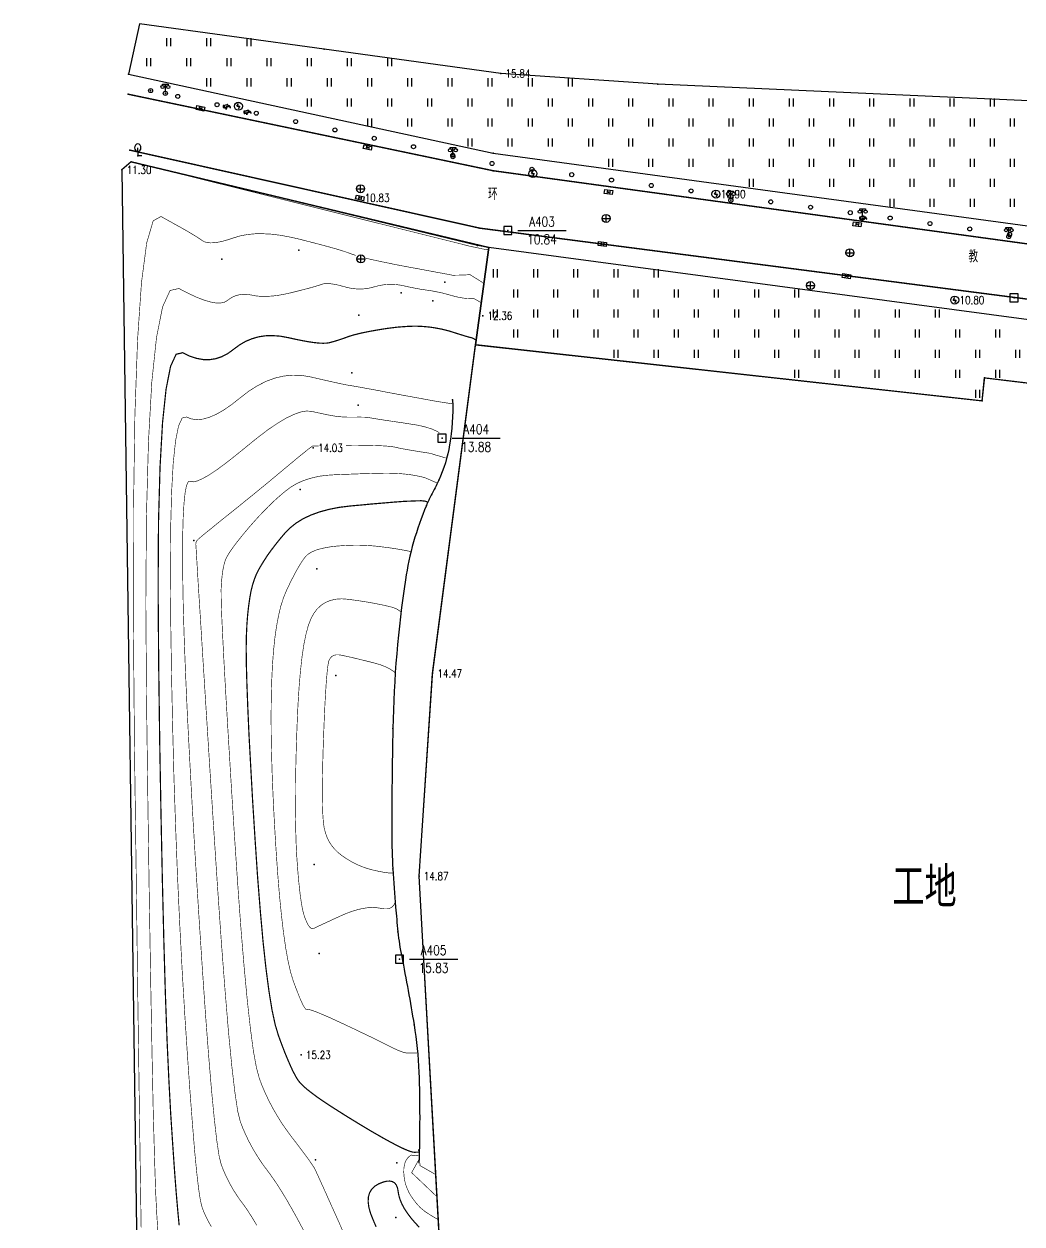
# Model space of a CAD drawing. Extents: x 953 to 1488, y 1110 to 1509.
# Drawn here: x 962.4 to 1086.6, y 1312.8 to 1462.2 of the extents above; entities that cross this region are included whole.
import ezdxf
from ezdxf.enums import TextEntityAlignment as Align

# ---------------------------------------------------------------- set-up
doc = ezdxf.new("R2010")
doc.units = 0
doc.header["$LTSCALE"] = 0.5
doc.header["$PDSIZE"] = 0.2
doc.layers.get('0').update_dxf_attribs({"linetype": 'CONTINUOUS'})
for name, color, linetype in [('COMPONENT', 4, 'CONTINUOUS'), ('DGX', 2, 'CONTINUOUS'), ('DLDW', 11, 'CONTINUOUS'), ('DLSS', 4, 'CONTINUOUS'), ('DMTZ', 3, 'CONTINUOUS'), ('GCD', 1, 'CONTINUOUS'), ('GXYZ', 2, 'CONTINUOUS'), ('JMD', 6, 'CONTINUOUS'), ('KZD', 1, 'CONTINUOUS'), ('SXSS', 5, 'CONTINUOUS'), ('ZBTZ', 3, 'CONTINUOUS'), ('ZDH', 1, 'CONTINUOUS')]:
    doc.layers.add(name, color=color, linetype=linetype)
doc.styles.add('HZ', font='rs.shx', dxfattribs={"width": 0.8, "bigfont": 'hztxt.shx'})
doc.linetypes.add('10421', pattern='A,2,[150,AAA.SHX,S=0.5,R=0,X=0,Y=0.5],1e-11', length=2)
doc.linetypes.add('1161', pattern='A,0,[149,AAA.SHX,S=0.15,R=0,X=0,Y=0],-1.6', length=1.6)
doc.linetypes.add('443', pattern='A,5,[169,AAA.SHX,S=0.83,R=0,X=0,Y=0],5', length=10)

# ---------------------------------------------------------------- blocks, each defined once
blk = doc.blocks.new('gc097')
for p, q in [((-0.7, 2), (-0.7, 2.3)), ((-0.7, 2.3), (0.7, 2.3)), ((0, 0.5), (0, 2.3)), ((0.7, 2.3), (0.7, 2))]:
    blk.add_line(p, q)
for centre, radius in [((-0.7, 1.6), 0.4), ((0, 0), 0.5), ((0.73, 1.6), 0.4)]:
    blk.add_circle(centre, radius)
blk = doc.blocks.new('gc143')
for p, q in [((0, 1), (0, 2)), ((0, 1), (0, 0)), ((1, 0), (0, 0))]:
    blk.add_line(p, q)
for centre, start, end in [((0.225, 2), 102.68038, 257.31962), ((-0.225, 2), 282.68038, 77.31962)]:
    blk.add_arc(centre, 1.025, start, end)
blk = doc.blocks.new('gcbj0612')
for p, q in [((-0.75, 0.26), (0.16, 0.53)), ((-0.57, -0.34), (0.34, -0.07))]:
    blk.add_line(p, q)
at = {"flags": 128}
for points in [[(-0.73, 0.26), (-0.77, 0.25), (-0.79, 0.23), (-0.81, 0.19), (-0.83, 0.15), (-0.84, 0.1), (-0.84, 0.05), (-0.84, -0.01), (-0.83, -0.07), (-0.81, -0.12), (-0.79, -0.18), (-0.77, -0.23), (-0.74, -0.27), (-0.7, -0.3), (-0.67, -0.33), (-0.63, -0.34), (-0.6, -0.34), (-0.57, -0.34), (-0.54, -0.32), (-0.51, -0.29), (-0.49, -0.25), (-0.48, -0.2), (-0.47, -0.15), (-0.47, -0.1), (-0.48, -0.04), (-0.49, 0.02), (-0.51, 0.07), (-0.54, 0.13), (-0.56, 0.17), (-0.6, 0.21), (-0.63, 0.24), (-0.67, 0.26), (-0.7, 0.27)], [(-0.71, 0.18), (-0.72, 0.17), (-0.75, 0.12), (-0.75, 0.04), (-0.74, -0.06), (-0.7, -0.15), (-0.66, -0.22), (-0.62, -0.25), (-0.6, -0.26), (-0.59, -0.24), (-0.57, -0.2), (-0.56, -0.12), (-0.58, -0.02), (-0.61, 0.08), (-0.66, 0.14), (-0.7, 0.17)]]:
    blk.add_lwpolyline(points, close=True, dxfattribs=at)
blk.add_lwpolyline([(0.3, -0.08), (0.33, -0.07), (0.36, -0.05), (0.38, -0.02), (0.4, 0.02), (0.41, 0.07), (0.42, 0.12), (0.41, 0.18), (0.41, 0.23), (0.39, 0.29), (0.37, 0.35), (0.35, 0.4), (0.32, 0.44), (0.28, 0.48), (0.25, 0.51), (0.21, 0.52), (0.18, 0.53), (0.15, 0.52)], dxfattribs=at)
at = {"extrusion": (0, 0, -1), "flags": 128}
blk.add_lwpolyline([(-0.4, 0.25), (-0.51, 0.28), (-0.61, 0.29), (-0.69, 0.27), (-0.77, 0.2), (-0.81, 0.09), (-0.82, -0.01), (-0.8, -0.06), (-0.76, -0.08), (-0.7, -0.09), (-0.64, -0.09), (-0.59, -0.07), (-0.57, -0.04), (-0.59, -0.01), (-0.63, 0.02), (-0.69, 0.03), (-0.75, 0.03), (-0.79, 0.02), (-0.84, -0.01), (-0.89, -0.1), (-0.91, -0.19), (-0.9, -0.29), (-0.87, -0.38)], dxfattribs=at)
blk.add_lwpolyline([(-0.09, -0.2), (-0.22, -0.54), (0.05, -0.54)], close=True)
blk = doc.blocks.new('gc041')
for p, q in [((-1, 0.5), (1, 0.5)), ((-1, -0.5), (-1, 0.5)), ((-0.33, 0.5), (-0.33, -0.5)), ((0.33, 0.5), (0.33, -0.5)), ((1, 0.5), (1, -0.5)), ((1, -0.5), (-1, -0.5))]:
    blk.add_line(p, q)
blk = doc.blocks.new('gc043')
for p, q in [((-1, 0), (1, 0)), ((0, -1), (0, 1))]:
    blk.add_line(p, q)
blk.add_circle((0, 0), 1)
blk = doc.blocks.new('gc050')
for p, q in [((-0.35, 0), (0.05, 0.69)), ((-0.35, 0), (0.35, 0)), ((0.35, 0), (-0.06, -0.69))]:
    blk.add_line(p, q)
blk.add_circle((0, 0), 1)
blk = doc.blocks.new('GC200')
at = {"linetype": 'Continuous', "const_width": 0.2, "flags": 128}
blk.add_lwpolyline([(-0.1, 0, 1), (0.1, 0, 1)], format="xyb", close=True, dxfattribs=at)
blk = doc.blocks.new('gc170')
at = {"linetype": 'Continuous'}
blk.add_circle((0, 0), 0.5, dxfattribs=at)
blk = doc.blocks.new('gc323')
at = {"flags": 128}
for points in [[(-0.5, 0), (-0.5, 2)], [(0.5, 0), (0.5, 2)]]:
    blk.add_lwpolyline(points, dxfattribs=at)
blk = doc.blocks.new('gc261')
blk.add_lwpolyline([(-1, -1), (1, -1), (1, 1), (-1, 1)], close=True)
blk.add_point((0, 0))

msp = doc.modelspace()

# ---------------------------------------------------------------- linework, layer by layer
at = {"layer": 'DGX', "linetype": 'Continuous', "const_width": 0.075, "flags": 128}
for points, elevation in [([(1020.24, 1434.01), (1020.21, 1434.03), (1020.1, 1434.1), (1020.05, 1434.1), (1019.99, 1434.1), (1019.91, 1434.11), (1019.82, 1434.13), (1019.71, 1434.15), (1019.58, 1434.17), (1019.44, 1434.2), (1019.28, 1434.24), (1019.12, 1434.27), (1018.97, 1434.3), (1018.83, 1434.33), (1018.69, 1434.36), (1018.57, 1434.39), (1018.45, 1434.41), (1018.34, 1434.43), (1018.25, 1434.45), (1018.16, 1434.47), (1018.07, 1434.48), (1018, 1434.5), (1017.94, 1434.51), (1017.88, 1434.53), (1017.83, 1434.54), (1017.8, 1434.55), (1017.76, 1434.56), (1017.14, 1434.72), (1015.3, 1435.18), (1012.26, 1435.94), (1008.02, 1437), (1002.57, 1438.36), (995.92, 1440.02), (988.06, 1441.98), (978.99, 1444.24)], 11), ([(1003.69, 1433.39), (1003.59, 1433.42), (1003.15, 1433.57), (1002.72, 1433.73), (1002.18, 1433.91), (1001.53, 1434.11), (1000.77, 1434.33), (999.9, 1434.57), (998.92, 1434.83), (997.83, 1435.11), (996.63, 1435.42), (995.41, 1435.69), (994.25, 1435.9), (993.15, 1436.03), (992.11, 1436.08), (991.14, 1436.07), (990.22, 1435.98), (989.37, 1435.82), (988.58, 1435.59), (987.86, 1435.35), (987.2, 1435.16), (986.6, 1435.03), (986.07, 1434.96), (985.61, 1434.94), (985.21, 1434.98), (984.88, 1435.07), (984.61, 1435.22), (984.32, 1435.42), (983.93, 1435.68), (983.44, 1435.98), (982.85, 1436.33), (982.16, 1436.73), (981.36, 1437.17), (980.47, 1437.67), (979.47, 1438.22), (978.5, 1437.69), (977.69, 1434.94), (977.04, 1429.99), (976.55, 1422.83), (976.22, 1413.45), (976.05, 1401.87), (976.03, 1388.08), (976.17, 1372.07), (976.39, 1356), (976.57, 1342), (976.74, 1330.06), (976.88, 1320.19), (977, 1312.39)], 11.5), ([(1019.66, 1429.84), (1019.36, 1430.09), (1017.92, 1430.99), (1017.44, 1430.96), (1017.01, 1430.95), (1016.65, 1430.93), (1016.35, 1430.92), (1016.1, 1430.92), (1015.92, 1430.91), (1015.79, 1430.91), (1015.73, 1430.92), (1015.61, 1430.94), (1015.33, 1431), (1014.88, 1431.08), (1014.26, 1431.2), (1013.48, 1431.34), (1012.53, 1431.52), (1011.41, 1431.73), (1010.13, 1431.96), (1008.82, 1432.21), (1007.64, 1432.45), (1006.58, 1432.67), (1005.65, 1432.87), (1004.99, 1433.03)], 11.5), ([(979.08, 1311.88), (978.95, 1313.96), (978.8, 1316.88), (978.66, 1321.23), (978.5, 1327.01), (978.35, 1334.22), (978.19, 1342.85), (978.02, 1352.91), (977.85, 1364.4), (977.68, 1377.32), (977.58, 1390.06), (977.66, 1401.02), (977.91, 1410.19), (978.32, 1417.57), (978.91, 1423.17), (979.67, 1426.99), (980.6, 1429.02), (981.7, 1429.26), (982.83, 1428.68), (983.85, 1428.2), (984.76, 1427.84), (985.57, 1427.6), (986.27, 1427.47), (986.86, 1427.45), (987.35, 1427.55), (987.72, 1427.76), (988.05, 1428.01), (988.4, 1428.21), (988.76, 1428.37), (989.15, 1428.47), (989.54, 1428.53), (989.96, 1428.54), (990.39, 1428.51), (990.83, 1428.43), (991.3, 1428.34), (991.81, 1428.29), (992.36, 1428.28), (992.94, 1428.3), (993.56, 1428.35), (994.21, 1428.44), (994.9, 1428.57), (995.63, 1428.73), (996.34, 1428.91), (996.98, 1429.07), (997.56, 1429.22), (998.07, 1429.35), (998.51, 1429.48), (998.88, 1429.59), (999.19, 1429.68), (999.43, 1429.77), (999.66, 1429.84), (999.92, 1429.87), (1000.21, 1429.88), (1000.54, 1429.86), (1000.91, 1429.81), (1001.32, 1429.74), (1001.75, 1429.63), (1002.23, 1429.5), (1002.72, 1429.37), (1003.2, 1429.28), (1003.68, 1429.22), (1004.16, 1429.2), (1004.63, 1429.21), (1005.09, 1429.26), (1005.55, 1429.35), (1006.01, 1429.47), (1006.46, 1429.59), (1006.91, 1429.68), (1007.36, 1429.75), (1007.8, 1429.78), (1008.25, 1429.78), (1008.69, 1429.76), (1009.14, 1429.7), (1009.58, 1429.62), (1010.02, 1429.52), (1010.44, 1429.43), (1010.85, 1429.35), (1011.24, 1429.27), (1011.62, 1429.2), (1011.99, 1429.14), (1012.34, 1429.09), (1012.68, 1429.04), (1013.02, 1428.99), (1013.37, 1428.93), (1013.72, 1428.86), (1014.08, 1428.79), (1014.45, 1428.71), (1014.83, 1428.61), (1015.21, 1428.51), (1015.6, 1428.4), (1015.99, 1428.29), (1016.37, 1428.2), (1016.74, 1428.13), (1017.1, 1428.07), (1017.45, 1428.03), (1017.79, 1428.01), (1018.12, 1428), (1018.44, 1428), (1019.22, 1427.55), (1019.33, 1427.46)], 12), ([(985.74, 1312.51), (985.47, 1312.98), (985.21, 1313.46), (984.98, 1313.95), (984.76, 1314.45), (984.57, 1314.96), (984.37, 1315.79), (984.15, 1317.24), (983.91, 1319.31), (983.65, 1322.01), (983.38, 1325.34), (983.08, 1329.28), (982.76, 1333.86), (982.42, 1339.05), (982.09, 1344.64), (981.79, 1350.37), (981.52, 1356.24), (981.29, 1362.26), (981.08, 1368.43), (980.92, 1374.74), (980.78, 1381.2), (980.68, 1387.81), (980.63, 1394.06), (980.67, 1399.42), (980.79, 1403.92), (980.99, 1407.54), (981.28, 1410.28), (981.65, 1412.15), (982.11, 1413.15), (982.65, 1413.27), (983.26, 1413.03), (983.93, 1412.94), (984.67, 1413.01), (985.47, 1413.23), (986.33, 1413.6), (987.26, 1414.13), (988.25, 1414.81), (989.3, 1415.64), (990.39, 1416.48), (991.48, 1417.17), (992.57, 1417.72), (993.66, 1418.12), (994.75, 1418.37), (995.85, 1418.48), (996.95, 1418.45), (998.04, 1418.27), (999.08, 1418.03), (1000, 1417.82), (1000.8, 1417.64), (1001.48, 1417.49), (1002.04, 1417.37), (1002.48, 1417.28), (1002.8, 1417.22), (1002.99, 1417.19), (1003.2, 1417.16), (1003.54, 1417.1), (1004.02, 1417.02), (1004.63, 1416.91), (1005.38, 1416.77), (1006.27, 1416.61), (1007.3, 1416.41), (1008.46, 1416.19), (1009.63, 1415.97), (1010.68, 1415.78), (1011.62, 1415.61), (1012.43, 1415.46), (1013.13, 1415.33), (1013.71, 1415.23), (1014.18, 1415.15), (1014.52, 1415.1), (1015.72, 1414.91)], 13), ([(991.39, 1312.69), (990.73, 1313.78), (990.16, 1314.66), (989.68, 1315.34), (989.25, 1315.91), (988.85, 1316.5), (988.47, 1317.1), (988.12, 1317.71), (987.79, 1318.34), (987.48, 1318.98), (987.2, 1319.63), (986.95, 1320.29), (986.69, 1321.36), (986.41, 1323.25), (986.1, 1325.95), (985.76, 1329.46), (985.4, 1333.77), (985.01, 1338.91), (984.6, 1344.85), (984.16, 1351.6), (983.73, 1358.51), (983.35, 1364.93), (983.03, 1370.86), (982.75, 1376.28), (982.53, 1381.22), (982.36, 1385.66), (982.24, 1389.61), (982.18, 1393.06), (982.15, 1396.05), (982.17, 1398.63), (982.23, 1400.78), (982.33, 1402.52), (982.47, 1403.84), (982.64, 1404.73), (982.86, 1405.21), (983.12, 1405.27), (983.47, 1405.2), (983.97, 1405.31), (984.62, 1405.59), (985.42, 1406.04), (986.37, 1406.67), (987.46, 1407.47), (988.7, 1408.44), (990.1, 1409.58), (991.51, 1410.72), (992.8, 1411.7), (993.99, 1412.5), (995.06, 1413.14), (996.02, 1413.6), (996.87, 1413.9), (997.6, 1414.02), (998.22, 1413.97), (998.77, 1413.85), (999.27, 1413.74), (999.74, 1413.64), (1000.16, 1413.55), (1000.54, 1413.48), (1000.88, 1413.42), (1001.19, 1413.37), (1001.44, 1413.34), (1001.69, 1413.31), (1001.94, 1413.29), (1002.21, 1413.27), (1002.49, 1413.26), (1002.77, 1413.25), (1003.07, 1413.25), (1003.38, 1413.25), (1003.7, 1413.25), (1004.01, 1413.26), (1004.29, 1413.26), (1004.55, 1413.25), (1004.77, 1413.25), (1004.97, 1413.24), (1005.13, 1413.22), (1005.27, 1413.21), (1005.38, 1413.19), (1005.55, 1413.16), (1005.84, 1413.11), (1006.27, 1413.04), (1006.84, 1412.95), (1007.54, 1412.84), (1008.37, 1412.72), (1009.34, 1412.58), (1010.44, 1412.41), (1011.54, 1412.23), (1012.48, 1412), (1013.26, 1411.75), (1013.89, 1411.45), (1014.12, 1411.3)], 13.5), ([(997.19, 1312.09), (996.46, 1313.46), (995.76, 1314.73), (995.08, 1315.9), (994.44, 1316.96), (993.83, 1317.92), (993.24, 1318.77), (992.69, 1319.53), (992.16, 1320.23), (991.67, 1320.96), (991.2, 1321.7), (990.77, 1322.45), (990.36, 1323.22), (989.99, 1324), (989.64, 1324.8), (989.33, 1325.62), (989.01, 1326.92), (988.67, 1329.2), (988.29, 1332.43), (987.88, 1336.63), (987.45, 1341.8), (986.98, 1347.93), (986.49, 1355.02), (985.96, 1363.08), (985.45, 1371.09), (985.01, 1378.04), (984.64, 1383.93), (984.34, 1388.76), (984.1, 1392.53), (983.94, 1395.23), (983.84, 1396.87), (983.8, 1397.45), (983.81, 1397.5), (983.81, 1397.55), (983.81, 1397.59), (983.82, 1397.63), (983.83, 1397.66), (983.83, 1397.69), (983.84, 1397.71), (983.85, 1397.74), (983.86, 1397.76), (983.88, 1397.79), (983.9, 1397.81), (983.92, 1397.85), (983.95, 1397.89), (983.98, 1397.93), (984.02, 1397.97), (984.06, 1398.02), (984.16, 1398.11), (984.38, 1398.3), (984.71, 1398.58), (985.15, 1398.94), (985.72, 1399.4), (986.39, 1399.95), (987.18, 1400.59), (988.09, 1401.31), (989.05, 1402.08), (989.98, 1402.84), (990.89, 1403.57), (991.78, 1404.3), (992.65, 1405.01), (993.49, 1405.71), (994.31, 1406.39), (995.11, 1407.06), (995.86, 1407.68), (996.5, 1408.22), (997.06, 1408.67), (997.52, 1409.04), (997.88, 1409.33), (998.15, 1409.53), (998.32, 1409.65), (998.4, 1409.68), (998.43, 1409.68), (998.46, 1409.67), (998.49, 1409.66), (998.51, 1409.66), (998.53, 1409.65), (998.55, 1409.65), (998.57, 1409.65), (998.58, 1409.65), (998.66, 1409.65), (998.88, 1409.65), (999.09, 1409.65)], 14), ([(1002.48, 1409.71), (1003, 1409.72), (1004.04, 1409.73), (1004.99, 1409.74), (1005.84, 1409.73), (1006.59, 1409.71), (1007.25, 1409.67), (1007.81, 1409.63), (1008.28, 1409.57), (1008.65, 1409.51), (1008.99, 1409.43), (1009.36, 1409.35), (1009.76, 1409.28), (1010.2, 1409.2), (1010.66, 1409.12), (1011.16, 1409.04), (1011.69, 1408.95), (1012.25, 1408.87), (1012.8, 1408.78), (1013.26, 1408.67), (1013.65, 1408.54), (1014.14, 1408.4), (1014.6, 1408.26), (1014.89, 1408.18)], 14), ([(1013.86, 1405.05), (1012.35, 1405.7), (1011.86, 1405.84), (1011.32, 1405.95), (1010.77, 1406.05), (1010.2, 1406.13), (1009.63, 1406.19), (1009.04, 1406.24), (1008.44, 1406.27), (1007.83, 1406.28), (1007.2, 1406.28), (1006.55, 1406.27), (1005.87, 1406.25), (1005.15, 1406.23), (1004.39, 1406.21), (1003.6, 1406.18), (1002.77, 1406.15), (1001.9, 1406.12), (1000.99, 1406.08), (1000.1, 1406.02), (999.24, 1405.91), (998.43, 1405.74), (997.67, 1405.52), (996.95, 1405.26), (996.28, 1404.94), (995.66, 1404.57), (995.07, 1404.14), (994.51, 1403.68), (993.95, 1403.19), (993.38, 1402.67), (992.81, 1402.11), (992.24, 1401.53), (991.66, 1400.92), (991.07, 1400.27), (990.48, 1399.6), (989.92, 1398.94), (989.42, 1398.32), (988.97, 1397.76), (988.58, 1397.25), (988.25, 1396.79), (987.97, 1396.38), (987.75, 1396.02), (987.59, 1395.71), (987.46, 1395.4), (987.35, 1395.04), (987.25, 1394.63), (987.16, 1394.16), (987.09, 1393.65), (987.03, 1393.08), (986.98, 1392.47), (986.95, 1391.8), (986.96, 1390.73), (987.01, 1388.89), (987.13, 1386.3), (987.3, 1382.95), (987.53, 1378.84), (987.82, 1373.96), (988.16, 1368.33), (988.56, 1361.94), (988.99, 1355.53), (989.4, 1349.85), (989.81, 1344.89), (990.21, 1340.65), (990.6, 1337.14), (990.97, 1334.35), (991.35, 1332.29), (991.71, 1330.95), (992.08, 1329.98), (992.49, 1329.03), (992.94, 1328.1), (993.42, 1327.19), (993.94, 1326.29), (994.49, 1325.41), (995.08, 1324.56), (995.7, 1323.71), (996.31, 1322.92), (996.84, 1322.22), (997.31, 1321.59), (997.71, 1321.05), (998.04, 1320.59), (998.3, 1320.21), (998.49, 1319.92), (998.61, 1319.7), (998.74, 1319.43), (998.97, 1318.94), (999.28, 1318.25), (999.69, 1317.35), (1000.19, 1316.23), (1000.78, 1314.91), (1001.47, 1313.38), (1002.24, 1311.64)], 14.5), ([(1011.32, 1334.12), (1010.03, 1334.12), (1009.55, 1334.24), (1008.98, 1334.45), (1008.32, 1334.76), (1007.61, 1335.12), (1006.86, 1335.49), (1006.08, 1335.88), (1005.27, 1336.27), (1004.43, 1336.67), (1003.56, 1337.09), (1002.66, 1337.51), (1001.73, 1337.95), (1000.84, 1338.36), (1000.06, 1338.71), (999.38, 1339), (998.81, 1339.23), (998.35, 1339.4), (998, 1339.51), (997.75, 1339.55), (997.61, 1339.54), (997.52, 1339.56), (997.39, 1339.7), (997.22, 1339.96), (997.03, 1340.34), (996.8, 1340.84), (996.55, 1341.46), (996.26, 1342.2), (995.94, 1343.06), (995.61, 1344.13), (995.3, 1345.48), (995, 1347.12), (994.72, 1349.06), (994.46, 1351.27), (994.21, 1353.78), (993.98, 1356.58), (993.77, 1359.66), (993.58, 1362.81), (993.43, 1365.8), (993.31, 1368.64), (993.23, 1371.32), (993.18, 1373.85), (993.17, 1376.22), (993.19, 1378.43), (993.25, 1380.49), (993.34, 1382.4), (993.47, 1384.16), (993.64, 1385.77), (993.85, 1387.24), (994.1, 1388.56), (994.38, 1389.74), (994.71, 1390.77), (995.07, 1391.65), (995.44, 1392.43), (995.79, 1393.13), (996.12, 1393.77), (996.43, 1394.34), (996.72, 1394.83), (996.99, 1395.26), (997.24, 1395.62), (997.46, 1395.91), (997.71, 1396.15), (998.03, 1396.37), (998.41, 1396.56), (998.85, 1396.74), (999.36, 1396.88), (999.94, 1397.01), (1000.58, 1397.12), (1001.28, 1397.2), (1002.01, 1397.26), (1002.74, 1397.3), (1003.45, 1397.32), (1004.16, 1397.32), (1004.86, 1397.3), (1005.54, 1397.26), (1006.22, 1397.2), (1006.9, 1397.12), (1007.54, 1397.04), (1008.13, 1396.96), (1008.66, 1396.88), (1009.15, 1396.8), (1009.58, 1396.72), (1009.97, 1396.65), (1010.3, 1396.58), (1010.57, 1396.52), (1010.58, 1396.51)], 15.5), ([(1008.61, 1352.99), (1008.57, 1352.8), (1008.44, 1352.51), (1008.23, 1352.3), (1007.97, 1352.15), (1007.63, 1352.07), (1007.24, 1352.07), (1006.77, 1352.14), (1006.27, 1352.21), (1005.73, 1352.23), (1005.16, 1352.2), (1004.56, 1352.11), (1003.94, 1351.97), (1003.28, 1351.77), (1002.59, 1351.52), (1001.88, 1351.21), (1001.19, 1350.9), (1000.57, 1350.61), (1000.03, 1350.36), (999.57, 1350.15), (999.18, 1349.97), (998.86, 1349.82), (998.62, 1349.7), (998.46, 1349.62), (998.33, 1349.59), (998.2, 1349.62), (998.07, 1349.7), (997.93, 1349.85), (997.79, 1350.05), (997.65, 1350.32), (997.5, 1350.65), (997.35, 1351.03), (997.2, 1351.51), (997.06, 1352.12), (996.93, 1352.86), (996.8, 1353.74), (996.69, 1354.74), (996.57, 1355.87), (996.47, 1357.13), (996.37, 1358.52), (996.29, 1360.05), (996.24, 1361.72), (996.2, 1363.55), (996.2, 1365.51), (996.21, 1367.63), (996.25, 1369.88), (996.31, 1372.29), (996.4, 1374.84), (996.51, 1377.34), (996.65, 1379.61), (996.82, 1381.63), (997.02, 1383.42), (997.25, 1384.97), (997.52, 1386.28), (997.81, 1387.35), (998.13, 1388.18), (998.49, 1388.84), (998.92, 1389.4), (999.41, 1389.85), (999.95, 1390.2), (1000.56, 1390.45), (1001.23, 1390.6), (1001.96, 1390.65), (1002.75, 1390.59), (1003.56, 1390.48), (1004.33, 1390.37), (1005.07, 1390.25), (1005.78, 1390.13), (1006.45, 1390), (1007.09, 1389.87), (1007.7, 1389.73), (1008.27, 1389.59), (1008.78, 1389.4), (1009.21, 1389.11), (1009.34, 1388.97)], 16), ([(1008.36, 1356.57), (1008.34, 1356.55), (1008.24, 1356.52), (1008.07, 1356.51), (1007.83, 1356.53), (1007.51, 1356.57), (1007.13, 1356.63), (1006.68, 1356.71), (1006.16, 1356.82), (1005.61, 1356.95), (1005.07, 1357.11), (1004.53, 1357.3), (1004, 1357.52), (1003.48, 1357.77), (1002.97, 1358.05), (1002.46, 1358.36), (1001.97, 1358.7), (1001.5, 1359.08), (1001.08, 1359.49), (1000.72, 1359.93), (1000.41, 1360.41), (1000.15, 1360.93), (999.95, 1361.48), (999.79, 1362.07), (999.69, 1362.69), (999.63, 1363.43), (999.58, 1364.34), (999.56, 1365.45), (999.55, 1366.74), (999.56, 1368.21), (999.59, 1369.88), (999.64, 1371.72), (999.71, 1373.75), (999.79, 1375.76), (999.87, 1377.52), (999.96, 1379.04), (1000.04, 1380.32), (1000.13, 1381.36), (1000.21, 1382.15), (1000.3, 1382.7), (1000.39, 1383.02), (1000.49, 1383.19), (1000.6, 1383.34), (1000.73, 1383.47), (1000.88, 1383.56), (1001.05, 1383.63), (1001.23, 1383.67), (1001.42, 1383.68), (1001.64, 1383.67), (1001.9, 1383.63), (1002.24, 1383.56), (1002.66, 1383.47), (1003.16, 1383.36), (1003.74, 1383.22), (1004.4, 1383.06), (1005.14, 1382.88), (1005.97, 1382.67), (1006.77, 1382.44), (1007.46, 1382.17), (1008.03, 1381.87), (1008.49, 1381.55), (1008.62, 1381.4)], 16.5), ([(1013.99, 1313.38), (1013.2, 1313.83), (1012.32, 1314.4), (1011.72, 1314.9), (1011.3, 1315.36), (1010.93, 1315.83), (1010.6, 1316.3), (1010.32, 1316.78), (1010.1, 1317.27), (1009.92, 1317.76), (1009.79, 1318.26), (1009.72, 1318.76), (1009.68, 1319.25), (1009.69, 1319.7), (1009.74, 1320.09), (1009.83, 1320.45), (1009.96, 1320.76), (1010.14, 1321.03), (1010.35, 1321.25), (1010.61, 1321.42), (1011.6, 1321.32)], 14.5), ([(1011.59, 1320.91), (1010.66, 1319.24), (1013.83, 1316.22)], 14), ([(1011.69, 1320.4), (1011.71, 1320.11), (1013.67, 1318.99)], 13.5)]:
    msp.add_lwpolyline(points, dxfattribs=dict(at, elevation=elevation))
at = {"layer": 'DGX', "color": 3, "linetype": 'Continuous', "const_width": 0.15, "flags": 128}
for points, elevation in [([(981.73, 1312.68), (981.55, 1314.57), (981.35, 1316.9), (981.14, 1319.66), (980.92, 1322.87), (980.68, 1326.51), (980.45, 1330.76), (980.22, 1335.8), (980.01, 1341.62), (979.82, 1348.24), (979.64, 1355.64), (979.47, 1363.83), (979.31, 1372.8), (979.18, 1382.57), (979.11, 1392.06), (979.16, 1400.22), (979.35, 1407.05), (979.66, 1412.55), (980.1, 1416.73), (980.66, 1419.57), (981.35, 1421.08), (982.17, 1421.27), (983.04, 1420.85), (983.89, 1420.57), (984.72, 1420.42), (985.52, 1420.41), (986.3, 1420.53), (987.06, 1420.79), (987.8, 1421.18), (988.51, 1421.7), (989.24, 1422.24), (989.99, 1422.68), (990.79, 1423.01), (991.62, 1423.25), (992.48, 1423.38), (993.38, 1423.4), (994.32, 1423.33), (995.29, 1423.15), (996.24, 1422.94), (997.09, 1422.77), (997.86, 1422.63), (998.54, 1422.53), (999.13, 1422.47), (999.63, 1422.45), (1000.05, 1422.46), (1000.37, 1422.51), (1000.65, 1422.58), (1000.93, 1422.66), (1001.22, 1422.74), (1001.5, 1422.83), (1001.79, 1422.92), (1002.07, 1423.02), (1002.36, 1423.12), (1002.65, 1423.23), (1002.98, 1423.34), (1003.35, 1423.46), (1003.79, 1423.57), (1004.28, 1423.69), (1004.83, 1423.81), (1005.44, 1423.93), (1006.11, 1424.05), (1006.83, 1424.17), (1007.56, 1424.29), (1008.27, 1424.38), (1008.95, 1424.46), (1009.6, 1424.51), (1010.21, 1424.55), (1010.8, 1424.57), (1011.36, 1424.57), (1011.89, 1424.55), (1012.4, 1424.51), (1012.91, 1424.46), (1013.41, 1424.39), (1013.9, 1424.3), (1014.39, 1424.21), (1014.87, 1424.09), (1015.34, 1423.97), (1015.81, 1423.82), (1016.26, 1423.68), (1016.67, 1423.55), (1017.03, 1423.44), (1017.35, 1423.34), (1017.63, 1423.26), (1017.87, 1423.19), (1018.07, 1423.14), (1018.23, 1423.1), (1018.47, 1422.97), (1018.68, 1422.82)], 12.5), ([(1011.61, 1321.8), (1011.02, 1321.77), (1010.8, 1321.79), (1010.51, 1321.87), (1010.14, 1322.01), (1009.69, 1322.2), (1009.18, 1322.45), (1008.58, 1322.75), (1007.92, 1323.1), (1007.19, 1323.5), (1006.44, 1323.93), (1005.66, 1324.38), (1004.85, 1324.86), (1004.01, 1325.37), (1003.14, 1325.9), (1002.24, 1326.46), (1001.31, 1327.05), (1000.4, 1327.63), (999.59, 1328.17), (998.87, 1328.67), (998.24, 1329.14), (997.7, 1329.56), (997.25, 1329.95), (996.9, 1330.29), (996.63, 1330.6), (996.39, 1330.94), (996.14, 1331.39), (995.85, 1331.94), (995.55, 1332.6), (995.22, 1333.36), (994.86, 1334.23), (994.49, 1335.2), (994.09, 1336.28), (993.68, 1337.65), (993.28, 1339.51), (992.9, 1341.85), (992.53, 1344.67), (992.17, 1347.98), (991.83, 1351.77), (991.49, 1356.04), (991.17, 1360.8), (990.87, 1365.57), (990.63, 1369.88), (990.42, 1373.74), (990.27, 1377.14), (990.16, 1380.08), (990.09, 1382.56), (990.07, 1384.58), (990.1, 1386.15), (990.16, 1387.43), (990.25, 1388.62), (990.37, 1389.71), (990.51, 1390.7), (990.67, 1391.6), (990.87, 1392.39), (991.09, 1393.08), (991.33, 1393.68), (991.61, 1394.24), (991.94, 1394.82), (992.31, 1395.42), (992.72, 1396.05), (993.18, 1396.69), (993.69, 1397.36), (994.24, 1398.05), (994.84, 1398.76), (995.51, 1399.45), (996.28, 1400.07), (997.15, 1400.61), (998.13, 1401.07), (999.2, 1401.46), (1000.38, 1401.78), (1001.65, 1402.03), (1003.03, 1402.2), (1004.39, 1402.32), (1005.61, 1402.44), (1006.7, 1402.53), (1007.64, 1402.61), (1008.45, 1402.68), (1009.12, 1402.73), (1009.65, 1402.77), (1010.05, 1402.79), (1010.36, 1402.8), (1010.64, 1402.81), (1010.9, 1402.82), (1011.12, 1402.83), (1011.31, 1402.84), (1011.48, 1402.84), (1011.61, 1402.84), (1011.72, 1402.85), (1011.81, 1402.85), (1011.9, 1402.85), (1011.99, 1402.84), (1012.07, 1402.83), (1012.16, 1402.82), (1012.24, 1402.81), (1012.32, 1402.8), (1012.4, 1402.78), (1012.47, 1402.76), (1012.53, 1402.74), (1012.57, 1402.71), (1012.6, 1402.67), (1012.62, 1402.63), (1012.63, 1402.59)], 15), ([(1011.61, 1312.44), (1011.04, 1313.05), (1010.54, 1313.64), (1010.11, 1314.22), (1009.74, 1314.78), (1009.45, 1315.33), (1009.23, 1315.86), (1009.07, 1316.38), (1008.98, 1316.89), (1008.9, 1317.34), (1008.75, 1317.7), (1008.55, 1317.96), (1008.27, 1318.12), (1007.94, 1318.19), (1007.54, 1318.17), (1007.08, 1318.05), (1006.56, 1317.84), (1006.06, 1317.54), (1005.68, 1317.16), (1005.42, 1316.71), (1005.27, 1316.19), (1005.25, 1315.59), (1005.34, 1314.91), (1005.55, 1314.16), (1005.88, 1313.33), (1006.24, 1312.5)], 15)]:
    msp.add_lwpolyline(points, dxfattribs=dict(at, elevation=elevation))
at = {"layer": 'DLSS', "linetype": 'Continuous', "const_width": 0.175, "flags": 128}
msp.add_lwpolyline([(975.39, 1453.44), (1020.8, 1443.92), (1099.29, 1433.17), (1145.69, 1427.23), (1199.83, 1420.96), (1205.07, 1423.58), (1207.53, 1429.43), (1207.32, 1450.23)], dxfattribs=at)
at = {"layer": 'DLSS', "linetype": 'Continuous', "const_width": 0.175, "elevation": 8.66, "flags": 128}
msp.add_lwpolyline([(1194.7, 1204.02), (1201.52, 1204.92), (1205.21, 1207.04), (1207.44, 1209.31), (1209.56, 1213.6), (1210.06, 1217.59), (1207.86, 1399.65), (1206.04, 1409.59), (1198.49, 1413.53), (1019.16, 1436.77), (975.6, 1446.48)], dxfattribs=at)
at = {"layer": 'DMTZ', "linetype": '10421', "flags": 128}
msp.add_lwpolyline([(1015.75, 1415.4, -0.053431), (1015.39, 1409.8, -0.065019), (1014.03, 1405.4, -0.016595), (1013.1, 1403.54, 0.024484), (1012.49, 1402.26, 0.062538), (1009.89, 1393.02, 0.032229), (1008.32, 1374.52, 0.005204), (1008.19, 1361.43, 0.015445), (1008.33, 1357.03, 0.004282), (1008.67, 1352.29, 0.00657), (1008.95, 1349.21, 0.022492), (1009.42, 1346.13, -0.008107), (1010.96, 1337.64, -0.03106), (1011.56, 1331.75, -0.016651), (1011.57, 1320.41)], format="xyb", dxfattribs=at)
at = {"layer": 'JMD', "linetype": '443', "const_width": 0.15, "flags": 128}
msp.add_lwpolyline([(1018.61, 1422.27), (1081.65, 1415.28), (1081.96, 1418.14), (1134.33, 1411.85), (1135.6, 1306.95), (1135.12, 1302.93), (1134.5, 1295.97), (1134.46, 1294.15), (1134.38, 1289.02), (1013.46, 1281.42), (1013.74, 1298.84), (1014.26, 1308.48), (1011.58, 1356.14), (1013.26, 1381.34), (1018.61, 1422.27)], close=True, dxfattribs=at)
at = {"layer": 'KZD', "linetype": 'Continuous'}
for p, q in [((1023.88, 1436.48), (1029.88, 1436.48)), ((1015.69, 1410.65), (1021.69, 1410.65)), ((1010.39, 1345.82), (1016.39, 1345.82))]:
    msp.add_line(p, q, dxfattribs=at)
at = {"layer": 'ZBTZ', "linetype": '1161', "flags": 128}
msp.add_lwpolyline([(975.44, 1455.93), (1020.79, 1446.1), (1100.1, 1435.34), (1137.39, 1430.45), (1186.01, 1424.42), (1185.83, 1449.9), (1164.66, 1449.52), (1159.55, 1449.37), (1041.31, 1454.68), (1021.75, 1456.03), (999.78, 1459.04), (976.8, 1462.18)], close=True, dxfattribs=at)
at = {"layer": 'ZBTZ', "linetype": '1161', "elevation": 10.43, "flags": 128}
for points in [[(1020.28, 1434.36), (1018.85, 1434.63), (975.76, 1445.02), (974.6, 1444.02), (976.62, 1297.17), (976.67, 1293.43), (977.08, 1260.36), (977.14, 1247.88), (987.3, 1248.09), (987.56, 1239.88), (979.37, 1239.67), (963.97, 1239.28), (964.74, 1230.67), (962.42, 1230.47), (963.26, 1211.14), (964.03, 1187.56), (968.13, 1164.6), (978.89, 1142.02), (988.43, 1127.79), (1013.14, 1137.6), (1027.1, 1144.74), (1039.66, 1152.3), (1045.27, 1155.48), (1064.52, 1166.98), (1082.55, 1177.4), (1093.08, 1183.61), (1097.73, 1185.74), (1111.75, 1191.85), (1126.6, 1197.08), (1146.07, 1202.15), (1165.39, 1205.31), (1167.67, 1205.55), (1175.57, 1206.29), (1177.79, 1206.36), (1186.41, 1206.71), (1186.37, 1207.55), (1186.08, 1209.89), (1184.97, 1211.9), (1183.93, 1276.78), (1179.46, 1282.83), (1164.7, 1295.4), (1155.82, 1299.01), (1144.22, 1294.88), (1134.46, 1294.15), (1134.38, 1289.02), (1013.46, 1281.42), (1013.74, 1298.84), (1014.26, 1308.48), (1011.58, 1356.14), (1013.26, 1381.34), (1018.61, 1422.27), (1020.28, 1434.36), (975.76, 1445.02)], [(1195.06, 1408.15), (1199.48, 1408.6), (1199.96, 1411.13), (1130.38, 1419.93), (1096.14, 1424.2), (1020.28, 1434.36), (1018.61, 1422.27), (1081.65, 1415.28), (1081.96, 1418.14), (1134.33, 1411.85), (1135.64, 1415.4), (1145.79, 1416.02), (1155.59, 1412.15), (1161.85, 1413.34), (1167.86, 1411.98), (1184.2, 1410.57), (1190.9, 1408.33)]]:
    msp.add_lwpolyline(points, close=True, dxfattribs=at)
at = {"layer": 'ZDH', "linetype": 'Continuous'}
for p in [(999.78, 1459.04, 15.31), (1021.75, 1456.03, 15.84), (975.44, 1455.93, 11.12), (1041.31, 1454.68, 16.69), (975.39, 1453.44, 10.81), (978.18, 1453.89, 11), (980.01, 1453.54, 10.94), (984.38, 1451.69, 10.79), (987.62, 1451.91, 10.97), (989.1, 1451.95, 10.99), (990.19, 1451.21, 11.06), (975.6, 1446.48, 10.83), (976.58, 1445.78, 11.06), (1005.18, 1446.81, 10.83), (1015.79, 1445.67, 10.97), (1020.79, 1446.1, 11), (975.76, 1445.02, 11), (974.6, 1444.02, 11.3), (1020.8, 1443.92, 10.83), (1025.75, 1443.56, 10.97), (1004.3, 1441.68, 10.84), (1035.15, 1441.26, 10.81), (1004.22, 1440.54, 10.83), (1048.53, 1441.01, 10.9), (1050.38, 1440.24, 10.84), (1019.16, 1436.77, 10.86), (1034.86, 1437.98, 10.86), (1066.11, 1437.25, 10.7), (1066.78, 1438.03, 10.83), (1066.8, 1438.03, 10.83), (1084.97, 1435.72, 10.77), (996.62, 1434.03, 11.66), (1018.85, 1434.63, 10.96), (1020.28, 1434.36, 10.96), (1034.39, 1434.8, 10.83), (1065.2, 1433.71, 10.74), (987.05, 1432.9, 11.58), (1004.34, 1432.94, 11.51), (1064.78, 1430.8, 10.71), (1014.81, 1430.06, 11.63), (1060.29, 1429.63, 10.86), (1009.34, 1428.73, 12.21), (1013.28, 1427.74, 12.34), (1078.24, 1427.82, 10.79), (1085.63, 1428.1, -20.16), (1004.1, 1425.93, 12.36), (1019.5, 1425.87, 12.36), (1018.61, 1422.27, 12.53), (1003.23, 1418.77, 12.8), (1081.96, 1418.14, 11.4), (1004, 1414.75, 13.29), (1015.75, 1415.4, 12.93), (1081.65, 1415.28, 11.98), (998.41, 1409.42, 14.03), (1014.03, 1405.4, 14.49), (996.77, 1404.24, 14.73), (1012.49, 1402.26, 15.09), (983.56, 1397.89, 13.96), (998.88, 1394.37, 15.77), (1013.26, 1381.34, 14.46), (1001.22, 1381.12, 16.68), (1008.32, 1374.52, 17), (998.51, 1357.58, 16.41), (1008.33, 1357.03, 16.57), (1011.58, 1356.14, 14.87), (1008.95, 1349.21, 15.73), (999.16, 1346.52, 15.82), (1010.96, 1337.64, 15.67), (996.91, 1333.88, 15.22), (1011.57, 1322.04, 15.04), (998.7, 1320.85, 14.56), (1008.8, 1320.46, 14.9), (1008.69, 1313.65, 15.34)]:
    msp.add_point(p, dxfattribs=at)

# ---------------------------------------------------------------- block references
at = {"layer": 'COMPONENT', "linetype": 'Continuous', "xscale": 0.5, "yscale": 0.5}
for p in [(987.62, 1451.91, 10.97), (990.19, 1451.21, 11.06), (1066.8, 1438.03, 10.83)]:
    msp.add_blockref('gcbj0612', p, dxfattribs=at)
at = {"layer": 'DLDW', "linetype": 'Continuous', "xscale": 0.5, "yscale": 0.5}
for p in [(980.01, 1453.54, 10.94), (1015.79, 1445.67, 10.97), (1050.38, 1440.24, 10.84), (1066.78, 1438.03, 10.83), (1084.97, 1435.72, 10.77)]:
    msp.add_blockref('gc097', p, dxfattribs=at)
at = {"layer": 'GCD', "linetype": 'Continuous'}
ref = msp.add_blockref('GC200', (1021.75, 1456.03, 15.84), dxfattribs=dict(at, xscale=0.5, yscale=0.5, zscale=0.5))
ref.add_attrib('height', '15.84', dxfattribs={"linetype": 'Continuous', "height": 1, "style": 'HZ', "width": 0.8}).set_placement((1022.35, 1456.03, 15.84), align=Align.MIDDLE_LEFT)
ref = msp.add_blockref('GC200', (974.6, 1444.02, 11.3), dxfattribs=dict(at, xscale=0.5, yscale=0.5, zscale=0.5))
ref.add_attrib('height', '11.30', dxfattribs={"linetype": 'Continuous', "height": 1, "style": 'HZ', "width": 0.8}).set_placement((975.2, 1444.02, 11.3), align=Align.MIDDLE_LEFT)
ref = msp.add_blockref('GC200', (1048.53, 1441.01, 10.9), dxfattribs=dict(at, xscale=0.5, yscale=0.5, zscale=0.5))
ref.add_attrib('height', '10.90', dxfattribs={"linetype": 'Continuous', "height": 1, "style": 'HZ', "width": 0.8}).set_placement((1049.13, 1441.01, 10.9), align=Align.MIDDLE_LEFT)
ref = msp.add_blockref('GC200', (1004.22, 1440.54, 10.83), dxfattribs=dict(at, xscale=0.5, yscale=0.5, zscale=0.5))
ref.add_attrib('height', '10.83', dxfattribs={"linetype": 'Continuous', "height": 1, "style": 'HZ', "width": 0.8}).set_placement((1004.82, 1440.54, 10.83), align=Align.MIDDLE_LEFT)
ref = msp.add_blockref('GC200', (1078.24, 1427.82, 10.79), dxfattribs=dict(at, xscale=0.5, yscale=0.5, zscale=0.5))
ref.add_attrib('height', '10.80', dxfattribs={"linetype": 'Continuous', "height": 1, "style": 'HZ', "width": 0.8}).set_placement((1078.84, 1427.82, 10.79), align=Align.MIDDLE_LEFT)
ref = msp.add_blockref('GC200', (1019.5, 1425.87, 12.36), dxfattribs=dict(at, xscale=0.5, yscale=0.5, zscale=0.5))
ref.add_attrib('height', '12.36', dxfattribs={"linetype": 'Continuous', "height": 1, "style": 'HZ', "width": 0.8}).set_placement((1020.1, 1425.87, 12.36), align=Align.MIDDLE_LEFT)
ref = msp.add_blockref('GC200', (998.41, 1409.42, 14.03), dxfattribs=dict(at, xscale=0.5, yscale=0.5, zscale=0.5))
ref.add_attrib('height', '14.03', dxfattribs={"linetype": 'Continuous', "height": 1, "style": 'HZ', "width": 0.8}).set_placement((999.01, 1409.42, 14.03), align=Align.MIDDLE_LEFT)
ref = msp.add_blockref('GC200', (1013.26, 1381.34, 14.46), dxfattribs=dict(at, xscale=0.5, yscale=0.5, zscale=0.5))
ref.add_attrib('height', '14.47', dxfattribs={"linetype": 'Continuous', "height": 1, "style": 'HZ', "width": 0.8}).set_placement((1013.86, 1381.34, 14.46), align=Align.MIDDLE_LEFT)
ref = msp.add_blockref('GC200', (1011.58, 1356.14, 14.87), dxfattribs=dict(at, xscale=0.5, yscale=0.5, zscale=0.5))
ref.add_attrib('height', '14.87', dxfattribs={"linetype": 'Continuous', "height": 1, "style": 'HZ', "width": 0.8}).set_placement((1012.17, 1356.14, 14.87), align=Align.MIDDLE_LEFT)
ref = msp.add_blockref('GC200', (996.91, 1333.88, 15.22), dxfattribs=dict(at, xscale=0.5, yscale=0.5, zscale=0.5))
ref.add_attrib('height', '15.23', dxfattribs={"linetype": 'Continuous', "height": 1, "style": 'HZ', "width": 0.8}).set_placement((997.51, 1333.88, 15.22), align=Align.MIDDLE_LEFT)
at = {"layer": 'GXYZ', "linetype": 'Continuous'}
for p, xscale, yscale, rotation in [((984.38, 1451.69, 10.79), 0.5000000000000199, 0.4999999999999922, 347.6398915005294), ((1005.18, 1446.81, 10.83), 0.5000000000000199, 0.4999999999999922, 347.6398915005294), ((1035.15, 1441.26, 10.81), 0.5000000000000068, 0.5000000000000068, 352.4825611762869), ((1004.22, 1440.54, 10.83), 0.5000000000000199, 0.4999999999999922, 347.6398915005294), ((1066.11, 1437.25, 10.7), 0.5000000000000068, 0.5000000000000068, 352.4825611762869), ((1034.39, 1434.8, 10.83), 0.5000000000000068, 0.5000000000000068, 352.4825611762869), ((1064.78, 1430.8, 10.71), 0.5000000000000068, 0.5000000000000068, 352.4825611762869)]:
    msp.add_blockref('gc041', p, dxfattribs=dict(at, xscale=xscale, yscale=yscale, rotation=rotation))
at = {"layer": 'GXYZ', "linetype": 'Continuous', "xscale": 0.5, "yscale": 0.5}
for name, p in [('gc050', (989.1, 1451.95, 10.99)), ('gc050', (1025.75, 1443.56, 10.97)), ('gc043', (1004.3, 1441.68, 10.84)), ('gc050', (1048.53, 1441.01, 10.9)), ('gc043', (1034.86, 1437.98, 10.86)), ('gc043', (1065.2, 1433.71, 10.74)), ('gc043', (1004.34, 1432.94, 11.51)), ('gc043', (1060.29, 1429.63, 10.86)), ('gc050', (1078.24, 1427.82, 10.79))]:
    msp.add_blockref(name, p, dxfattribs=at)
at = {"layer": 'KZD', "linetype": 'Continuous', "xscale": 0.5, "yscale": 0.5}
for p in [(1022.63, 1436.48, 10.84), (1085.62, 1428.12, 10.67), (1014.44, 1410.65, 13.88), (1009.14, 1345.82, 15.83)]:
    msp.add_blockref('gc261', p, dxfattribs=at)
at = {"layer": 'ZBTZ', "linetype": 'Continuous', "xscale": 0.5, "yscale": 0.5}
for name, p in [('gc323', (980.44, 1459.42)), ('gc323', (985.44, 1459.42)), ('gc323', (990.44, 1459.42)), ('gc323', (977.94, 1456.92)), ('gc323', (982.94, 1456.92)), ('gc323', (987.94, 1456.92)), ('gc323', (992.94, 1456.92)), ('gc323', (997.94, 1456.92)), ('gc323', (1002.94, 1456.92)), ('gc323', (1007.94, 1456.92)), ('gc323', (985.44, 1454.42)), ('gc323', (990.44, 1454.42)), ('gc323', (995.44, 1454.42)), ('gc323', (1000.44, 1454.42)), ('gc323', (1005.44, 1454.42)), ('gc323', (1010.44, 1454.42)), ('gc323', (1015.44, 1454.42)), ('gc323', (1020.44, 1454.42)), ('gc323', (1025.44, 1454.42)), ('gc323', (1030.44, 1454.42)), ('gc323', (997.94, 1451.92)), ('gc323', (1002.94, 1451.92)), ('gc323', (1007.94, 1451.92)), ('gc323', (1012.94, 1451.92)), ('gc323', (1017.94, 1451.92)), ('gc323', (1022.94, 1451.92)), ('gc323', (1027.94, 1451.92)), ('gc323', (1032.94, 1451.92)), ('gc323', (1037.94, 1451.92)), ('gc323', (1042.94, 1451.92)), ('gc323', (1047.94, 1451.92)), ('gc323', (1052.94, 1451.92)), ('gc323', (1057.94, 1451.92)), ('gc323', (1062.94, 1451.92)), ('gc323', (1067.94, 1451.92)), ('gc323', (1072.94, 1451.92)), ('gc323', (1077.94, 1451.92)), ('gc323', (1082.94, 1451.92)), ('gc323', (1005.44, 1449.42)), ('gc323', (1010.44, 1449.42)), ('gc323', (1015.44, 1449.42)), ('gc323', (1020.44, 1449.42)), ('gc323', (1025.44, 1449.42)), ('gc323', (1030.44, 1449.42)), ('gc323', (1035.44, 1449.42)), ('gc323', (1040.44, 1449.42)), ('gc323', (1045.44, 1449.42)), ('gc323', (1050.44, 1449.42)), ('gc323', (1055.44, 1449.42)), ('gc323', (1060.44, 1449.42)), ('gc323', (1065.44, 1449.42)), ('gc323', (1070.44, 1449.42)), ('gc323', (1075.44, 1449.42)), ('gc323', (1080.44, 1449.42)), ('gc323', (1085.44, 1449.42)), ('gc143', (976.58, 1445.78, 11.06)), ('gc323', (1017.94, 1446.92)), ('gc323', (1022.94, 1446.92)), ('gc323', (1027.94, 1446.92)), ('gc323', (1032.94, 1446.92)), ('gc323', (1037.94, 1446.92)), ('gc323', (1042.94, 1446.92)), ('gc323', (1047.94, 1446.92)), ('gc323', (1052.94, 1446.92)), ('gc323', (1057.94, 1446.92)), ('gc323', (1062.94, 1446.92)), ('gc323', (1067.94, 1446.92)), ('gc323', (1072.94, 1446.92)), ('gc323', (1077.94, 1446.92)), ('gc323', (1082.94, 1446.92)), ('gc323', (1035.44, 1444.42)), ('gc323', (1040.44, 1444.42)), ('gc323', (1045.44, 1444.42)), ('gc323', (1050.44, 1444.42)), ('gc323', (1055.44, 1444.42)), ('gc323', (1060.44, 1444.42)), ('gc323', (1065.44, 1444.42)), ('gc323', (1070.44, 1444.42)), ('gc323', (1075.44, 1444.42)), ('gc323', (1080.44, 1444.42)), ('gc323', (1085.44, 1444.42)), ('gc323', (1052.94, 1441.92)), ('gc323', (1057.94, 1441.92)), ('gc323', (1062.94, 1441.92)), ('gc323', (1067.94, 1441.92)), ('gc323', (1072.94, 1441.92)), ('gc323', (1077.94, 1441.92)), ('gc323', (1082.94, 1441.92)), ('gc323', (1070.44, 1439.42)), ('gc323', (1075.44, 1439.42)), ('gc323', (1080.44, 1439.42)), ('gc323', (1085.44, 1439.42)), ('gc323', (1021.11, 1430.65)), ('gc323', (1026.11, 1430.65)), ('gc323', (1031.11, 1430.65)), ('gc323', (1036.11, 1430.65)), ('gc323', (1041.11, 1430.65)), ('gc323', (1023.61, 1428.15)), ('gc323', (1028.61, 1428.15)), ('gc323', (1033.61, 1428.15)), ('gc323', (1038.61, 1428.15)), ('gc323', (1043.61, 1428.15)), ('gc323', (1048.61, 1428.15)), ('gc323', (1053.61, 1428.15)), ('gc323', (1058.61, 1428.15)), ('gc323', (1021.11, 1425.65)), ('gc323', (1026.11, 1425.65)), ('gc323', (1031.11, 1425.65)), ('gc323', (1036.11, 1425.65)), ('gc323', (1041.11, 1425.65)), ('gc323', (1046.11, 1425.65)), ('gc323', (1051.11, 1425.65)), ('gc323', (1056.11, 1425.65)), ('gc323', (1061.11, 1425.65)), ('gc323', (1066.11, 1425.65)), ('gc323', (1071.11, 1425.65)), ('gc323', (1076.11, 1425.65)), ('gc323', (1023.61, 1423.15)), ('gc323', (1028.61, 1423.15)), ('gc323', (1033.61, 1423.15)), ('gc323', (1038.61, 1423.15)), ('gc323', (1043.61, 1423.15)), ('gc323', (1048.61, 1423.15)), ('gc323', (1053.61, 1423.15)), ('gc323', (1058.61, 1423.15)), ('gc323', (1063.61, 1423.15)), ('gc323', (1068.61, 1423.15)), ('gc323', (1073.61, 1423.15)), ('gc323', (1078.61, 1423.15)), ('gc323', (1083.61, 1423.15)), ('gc323', (1036.11, 1420.65)), ('gc323', (1041.11, 1420.65)), ('gc323', (1046.11, 1420.65)), ('gc323', (1051.11, 1420.65)), ('gc323', (1056.11, 1420.65)), ('gc323', (1061.11, 1420.65)), ('gc323', (1066.11, 1420.65)), ('gc323', (1071.11, 1420.65)), ('gc323', (1076.11, 1420.65)), ('gc323', (1081.11, 1420.65)), ('gc323', (1086.11, 1420.65)), ('gc323', (1058.61, 1418.15)), ('gc323', (1063.61, 1418.15)), ('gc323', (1068.61, 1418.15)), ('gc323', (1073.61, 1418.15)), ('gc323', (1078.61, 1418.15)), ('gc323', (1083.61, 1418.15)), ('gc323', (1081.11, 1415.65))]:
    msp.add_blockref(name, p, dxfattribs=at)
for p, rotation in [((978.18, 1453.89), 167.9425766293789), ((981.56, 1453.17), 167.9425766293789), ((986.44, 1452.13), 167.9425766293789), ((991.33, 1451.08), 167.9425766293789), ((996.22, 1450.04), 167.9425766293789), ((1001.11, 1448.99), 167.9425766293789), ((1006, 1447.95), 167.9425766293789), ((1010.89, 1446.91), 167.9425766293789), ((1015.78, 1445.86), 167.9425766293789), ((1020.67, 1444.82), 167.9425766293789), ((1025.62, 1444.11), 172.2293664708047), ((1030.58, 1443.43), 172.2293664708047), ((1035.53, 1442.76), 172.2293664708047), ((1040.48, 1442.08), 172.2293664708047), ((1045.44, 1441.41), 172.2293664708047), ((1050.39, 1440.73), 172.2293664708047), ((1055.35, 1440.05), 172.2293664708047), ((1060.3, 1439.38), 172.2293664708047), ((1065.25, 1438.7), 172.2293664708047), ((1070.21, 1438.03), 172.2293664708047), ((1075.16, 1437.35), 172.2293664708047), ((1080.12, 1436.67), 172.2293664708047), ((1085.07, 1436), 172.2293664708047)]:
    msp.add_blockref('gc170', p, dxfattribs=dict(at, rotation=rotation))

# ---------------------------------------------------------------- texts
at = {"layer": 'JMD', "linetype": 'Continuous', "style": 'HZ', "width": 0.8}
msp.add_text('工地', height=5, dxfattribs=at).set_placement((1074.48, 1355.01), align=Align.MIDDLE)
at = {"layer": 'KZD', "linetype": 'Continuous', "style": 'HZ', "width": 0.8}
for s, p in [('A403', (1026.88, 1437.58)), ('10.84', (1026.88, 1435.38)), ('A404', (1018.69, 1411.75)), ('13.88', (1018.69, 1409.55)), ('A405', (1013.39, 1346.92)), ('15.83', (1013.39, 1344.72))]:
    msp.add_text(s, height=1.2, dxfattribs=at).set_placement(p, align=Align.MIDDLE)
at = {"layer": 'SXSS', "linetype": 'Continuous', "style": 'HZ', "width": 0.8}
for s, p in [('环', (1020.17, 1440.28)), ('教', (1079.95, 1432.52))]:
    msp.add_text(s, height=1.5, dxfattribs=at).set_placement(p)

doc.saveas('drawing.dxf')
